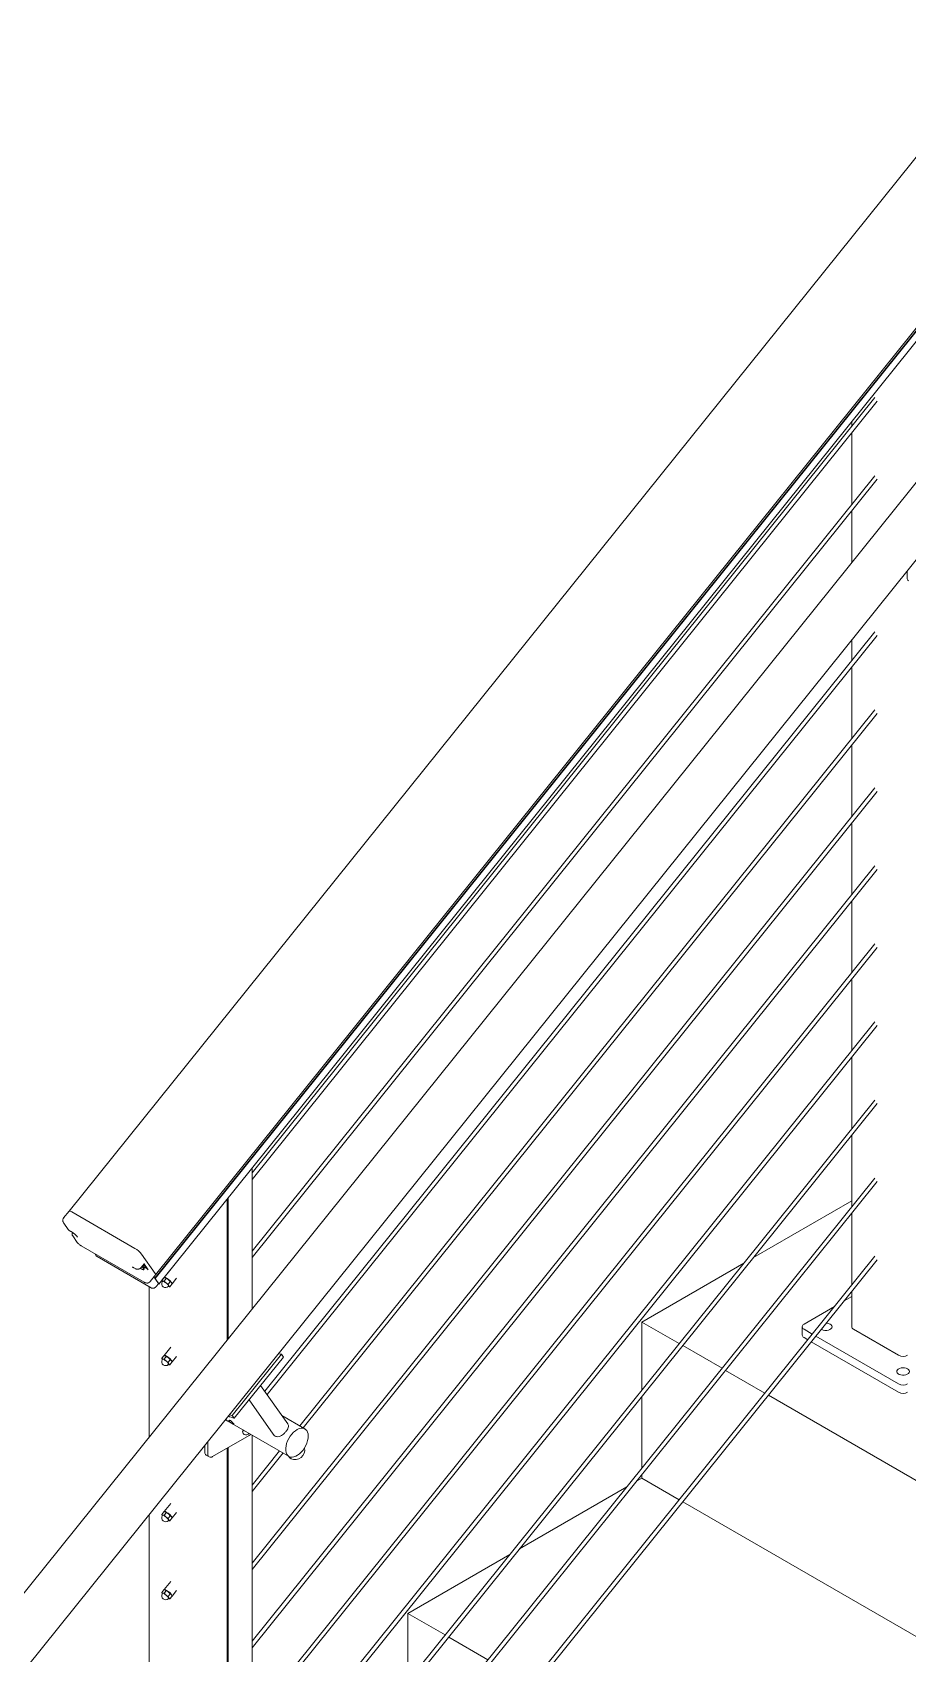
# Model space of a CAD drawing. Header units: inches. Extents: x 0.03 to 2.74, y 0.01 to 1.91.
# Drawn here: x 0.1619 to 0.2746, y 0.3641 to 0.5728 of the extents above; entities that cross this region are included whole.
import ezdxf

# ---------------------------------------------------------------- set-up
doc = ezdxf.new("R2010")
doc.units = ezdxf.units.IN
doc.header["$MEASUREMENT"] = 0

msp = doc.modelspace()

# ---------------------------------------------------------------- linework, layer by layer
at = {"color": 7, "linetype": 'Continuous', "lineweight": 15}
for p, q in [((0.3675282798055092, 0.6709984861717827), (0.1666186985616224, 0.4210688641144789)), ((0.3785636259328151, 0.6623621443081275), (0.1776540377750752, 0.4124325207544982)), ((0.3785926226327256, 0.6623208730026611), (0.1776830206472795, 0.412391251446295)), ((0.1777568329429984, 0.4128781000727161), (0.3786664211007383, 0.6628077176384486)), ((0.1781674328510307, 0.4116925530597294), (0.3790770348364768, 0.6616221736181127)), ((0.3871481839817254, 0.6535198611787643), (0.1507574483997288, 0.3594520308568223)), ((0.1556286727414014, 0.3555362183556952), (0.392019415237251, 0.6496040486769884)), ((0.2704031144144123, 0.5257890546317272), (0.19017526081413, 0.4259863641073257)), ((0.19017526081413, 0.4251550657735482), (0.270700271820744, 0.5253274156731067)), ((0.267411580057189, 0.522711418181899), (0.267411580057189, 0.5220676114957851)), ((0.267411580057189, 0.5212363157775913), (0.267411580057189, 0.5120215893242781)), ((0.2704031144144123, 0.5157430284682891), (0.19017526081413, 0.4159403401893489)), ((0.19017526081413, 0.4151090421050672), (0.270700271820744, 0.5152813935015997)), ((0.267411580057189, 0.5111902896141532), (0.267411580057189, 0.504568661781222)), ((0.2745651295325693, 0.5034920301582155), (0.2745651295325693, 0.502587829800746)), ((0.2704031144144123, 0.4956509821293097), (0.1918188219735804, 0.3978928654155943)), ((0.1921305261268391, 0.397449334487839), (0.270700271820744, 0.4951893451666547)), ((0.267411580057189, 0.4945930812274483), (0.267411580057189, 0.4919295429852986)), ((0.267411580057189, 0.4910982432751738), (0.267411580057189, 0.4818835188178261)), ((0.2704031144144123, 0.4856049579618372), (0.196312632902111, 0.3934371052360732)), ((0.196769085483917, 0.3931736187782963), (0.270700271820744, 0.4851433209991822)), ((0.267411580057189, 0.481052220105684), (0.267411580057189, 0.4718374946503536)), ((0.2704031144144123, 0.4755589337943646), (0.19017526081413, 0.3757562442679459)), ((0.19017526081413, 0.3749249484291254), (0.270700271820744, 0.4750972968317097)), ((0.267411580057189, 0.4710061961877073), (0.267411580057189, 0.4617914709818725)), ((0.2704031144144123, 0.4655129101258835), (0.19017526081413, 0.365710222096439)), ((0.19017526081413, 0.3648789222656873), (0.270700271820744, 0.4650512731944156)), ((0.267411580057189, 0.4609601722697304), (0.267411580057189, 0.4517454473133913)), ((0.2704031144144123, 0.4554668864574024), (0.19017526081413, 0.3556641959330009)), ((0.19017526081413, 0.3548329000941804), (0.270700271820744, 0.4550052494947474)), ((0.267411580057189, 0.4509141486012493), (0.267411580057189, 0.4416994241439017)), ((0.2704031144144123, 0.4454208632879126), (0.19017526081413, 0.3456181777534251)), ((0.1903752647566699, 0.3450356882023862), (0.270700271820744, 0.4449592263252577)), ((0.267411580057189, 0.4408681244337767), (0.267411580057189, 0.4316533999764292)), ((0.2704031144144123, 0.4353748391204401), (0.1992498865986291, 0.3468609006403937)), ((0.1995284595678222, 0.3463761421601713), (0.270700271820744, 0.4349132021577852)), ((0.267411580057189, 0.4308221002663043), (0.267411580057189, 0.421607373812991)), ((0.1901752677279831, 0.4084874147591721), (0.1901752677279831, 0.4266301731558147)), ((0.2704031144144123, 0.4253288169489332), (0.1956071433315645, 0.3322833324951366)), ((0.1956071433315645, 0.3314520286724537), (0.270700271820744, 0.4248671779903126)), ((0.1869771474400667, 0.4045089949003489), (0.1869771474400667, 0.4226517522990087)), ((0.1870931342397088, 0.4046532863414748), (0.1870931342397088, 0.4227960447381173)), ((0.2674115766002624, 0.4223945437001212), (0.2547709236627205, 0.4150972500865402)), ((0.1666186985616224, 0.4210688641144789), (0.1659155043903058, 0.4201941043655511)), ((0.1659201470426639, 0.4195311568097465), (0.1665026806496412, 0.4187023128644045)), ((0.1750876293312519, 0.4162801889629186), (0.1669679691357118, 0.420967569020114)), ((0.267411580057189, 0.4207760780947973), (0.267411580057189, 0.4115613516414841)), ((0.1666221485743204, 0.4185936517628767), (0.1668541394582375, 0.4184597262762755)), ((0.1670775537073813, 0.4178844015414325), (0.1676600873143587, 0.417055558095082)), ((0.1681646464860496, 0.416613359583715), (0.1762843066815897, 0.4119259795265197)), ((0.1699178786403334, 0.4156012672775745), (0.1701208140565886, 0.4153124906455916)), ((0.1776975189972348, 0.4130571612798893), (0.1759576063809524, 0.4155327759596836)), ((0.2704031144144123, 0.4152827907854951), (0.19017526081413, 0.3154801032550419)), ((0.1702312939722349, 0.4152120218302333), (0.1771910032051159, 0.4111942672104028)), ((0.1749737996537775, 0.4137723462190802), (0.1752057939946212, 0.4136384187368377)), ((0.1758504140024562, 0.4137852659712405), (0.1762624519919337, 0.4142761270623436)), ((0.1761505443656218, 0.4135154175105595), (0.1761755379445862, 0.4135100018093602)), ((0.1761896145495022, 0.41352752107449), (0.1761755379445862, 0.4135100018093602)), ((0.1762414131369438, 0.4135224281087225), (0.176291635365878, 0.4135849070991255)), ((0.1762986667544829, 0.4136196736201385), (0.1762432038248972, 0.4140382107682544)), ((0.1762506707862476, 0.4143120927480992), (0.1768017325339038, 0.4135280586884816)), ((0.1766276831959095, 0.4136775860030397), (0.1762630949802722, 0.4138880582998983)), ((0.1797010637461564, 0.4135882168792355), (0.1788522914839203, 0.4125323602054866)), ((0.19017526081413, 0.3146488074162215), (0.270700271820744, 0.4148211558188058)), ((0.2535240517388608, 0.4143774462463515), (0.2403929438899564, 0.4067970190391089)), ((0.1769353081758379, 0.4113418803349299), (0.1769353081758379, 0.3920170469932967)), ((0.1770536387716818, 0.4120033403237884), (0.1777568329429984, 0.4128781000727161)), ((0.1775348982584184, 0.4126020248410255), (0.1781325040651585, 0.4117517211048098)), ((0.1775348982584184, 0.4126020248410255), (0.1776540377750752, 0.4124325207544982)), ((0.1776830206472795, 0.412391251446295), (0.1781615145927752, 0.4117104677617363)), ((0.1778370889498085, 0.4113589299654279), (0.1781384499788264, 0.4117338223679325)), ((0.178554283673657, 0.4121718923262714), (0.1788129447459158, 0.4124936565679589)), ((0.178554283673657, 0.4121718923262714), (0.178622250306578, 0.4119766304512241)), ((0.1788749101543441, 0.4120728162353879), (0.1786831820939675, 0.4120832805263804)), ((0.1788129447459158, 0.4124936565679589), (0.1790046486078065, 0.4124831743473824)), ((0.1788749101543441, 0.4120728162353879), (0.1791335435711904, 0.4123945645119455)), ((0.1794013309295441, 0.4113594540111193), (0.17938988850266, 0.411363181142235)), ((0.1793942684286003, 0.4116613499961932), (0.179652929500859, 0.4119831142378808)), ((0.1795930313345083, 0.411348973754997), (0.1794622627169337, 0.4114661040862757)), ((0.1795930313345083, 0.411348973754997), (0.1798516924067671, 0.4116707380590583)), ((0.179652929500859, 0.4119831142378808), (0.1797837015753602, 0.4118659819733348)), ((0.1798751269118569, 0.4117101460088872), (0.1804498063817102, 0.4124250374797537)), ((0.2664269574953481, 0.4095051885169205), (0.2674115731433358, 0.4100735950316309)), ((0.267411580057189, 0.4107300519313592), (0.267411580057189, 0.4061945274983514)), ((0.2612720715885993, 0.4065293362257515), (0.2651800717437822, 0.4087853766941669)), ((0.245199758776129, 0.4040221038710516), (0.2403929438899564, 0.4067970190391089)), ((0.2403929438899564, 0.4067970190391089), (0.2403929438899564, 0.3980424664453571)), ((0.2610318393917844, 0.4061945255027102), (0.2610318393917844, 0.4051229514544144)), ((0.2623349762521896, 0.4052461089869775), (0.2612720715885993, 0.4058597107883866)), ((0.2734515705242258, 0.3988286357134905), (0.2627914115493629, 0.4049826144985572)), ((0.2734515705242258, 0.4025115836015622), (0.2676518122540039, 0.4058597127840278)), ((0.1797010637461564, 0.4035421934251648), (0.1788522914839203, 0.4024863364122577)), ((0.2507156791780205, 0.4008378308021978), (0.2456561940733021, 0.4037586093826315)), ((0.2617466108101206, 0.4045141910786038), (0.2612720715885993, 0.4047881367400907)), ((0.2734515705242258, 0.3977570616651946), (0.2622030495642204, 0.4042506945945424)), ((0.178554283673657, 0.4021258685954165), (0.1788129447459158, 0.4024476328994779)), ((0.178554283673657, 0.4021258685954165), (0.178622250306578, 0.4019306065956212)), ((0.1788749101543441, 0.4020267921302893), (0.1786831820939675, 0.4020372562965339)), ((0.1788129447459158, 0.4024476328994779), (0.1790046486078065, 0.4024371507724621)), ((0.1788749101543441, 0.4020267921302893), (0.1791335435711904, 0.4023485404692209)), ((0.1794013309295441, 0.4013134300931425), (0.17938988850266, 0.4013171578479974)), ((0.1793942684286003, 0.4016153258287207), (0.179652929500859, 0.4019370901327821)), ((0.1795930313345083, 0.401302949961768), (0.1794622627169337, 0.4014200807920381)), ((0.1795930313345083, 0.401302949961768), (0.1798516924067671, 0.4016247142658294)), ((0.179652929500859, 0.4019370901327821), (0.1797837015753602, 0.4018199583048537)), ((0.1798751269118569, 0.4016641219661625), (0.1804498063817102, 0.4023790139360203)), ((0.187637219909585, 0.3947799653021707), (0.1939658844851971, 0.4026527556461229)), ((0.1878896585140518, 0.3944207785842926), (0.194218323089664, 0.4022935689282449)), ((0.194218323089664, 0.4022935689282449), (0.1939658844851971, 0.4026527556461229)), ((0.1947812904923622, 0.3936777805403407), (0.1912879417631295, 0.398648203875039)), ((0.2562315961229855, 0.397653559728985), (0.2511721144751937, 0.4005743363137775)), ((0.1897902767318413, 0.3967851290018975), (0.1929018148373591, 0.3923579619926895)), ((0.2403929438899564, 0.3972111707271634), (0.2403929438899564, 0.3879964442738502)), ((0.2983905438768084, 0.3733157172362467), (0.2566880348770852, 0.3973900632449236)), ((0.1878896585140518, 0.3944207785842926), (0.187637219909585, 0.3947799653021707)), ((0.196991960452519, 0.3930449498841728), (0.1940204278723202, 0.3947603791287834)), ((0.1867342361251746, 0.3942312351725392), (0.1870539119510601, 0.3940466902464047)), ((0.1870539119510601, 0.3940466902464047), (0.1949415881765363, 0.389493231684528)), ((0.1840888714789244, 0.3909404233528551), (0.1840888714789244, 0.3900362249913511)), ((0.1844948598469376, 0.391445460702873), (0.1844948598469376, 0.3898018528952474)), ((0.185074821500561, 0.3894669213562231), (0.1898074369152409, 0.3921990020811446)), ((0.1869771474400667, 0.3430739992576845), (0.1869771474400667, 0.3905651163897647)), ((0.1870931342397088, 0.3431409570118821), (0.1870931342397088, 0.3906320741439623)), ((0.1901752677279831, 0.3449202348589223), (0.1901752677279831, 0.3922447886622073)), ((0.1842587586773512, 0.3896606860875397), (0.1846647470453644, 0.3894263139914361)), ((0.193712609304505, 0.3902027053269066), (0.19017526081413, 0.385802270431384)), ((0.19017526081413, 0.3849709706006323), (0.1941690618863109, 0.3899392188691297)), ((0.1948972634642982, 0.3895188400368502), (0.1949693058136229, 0.3894163144961024)), ((0.2403929438899564, 0.3867049667122328), (0.2397027062793533, 0.3863065010212123)), ((0.2403929438899564, 0.3871651485556565), (0.2403929438899564, 0.3867049667122328)), ((0.245199758776129, 0.3839300515441754), (0.2403929438899564, 0.3867049667122328)), ((0.2384558343554936, 0.3855866971810236), (0.224634488895986, 0.3776078042827606)), ((0.1769353081758379, 0.382041466439523), (0.1769353081758379, 0.3372769720381474)), ((0.178554283673657, 0.3820338212584543), (0.1788129447459158, 0.3823555845645328)), ((0.178554283673657, 0.3820338212584543), (0.178622250306578, 0.3818385582606761)), ((0.1788749101543441, 0.381934744793327), (0.1786831820939675, 0.3819452099575545)), ((0.1788129447459158, 0.3823555845645328), (0.1790046486078065, 0.3823451034354999)), ((0.1797010637461564, 0.3834501450902197), (0.1788522914839203, 0.3823942890752954)), ((0.1788749101543441, 0.381934744793327), (0.1791335435711904, 0.3822564941302414)), ((0.1798751269118569, 0.3815720756271831), (0.1804498063817102, 0.3822869665990581)), ((0.2983905438768084, 0.3532236649093706), (0.2456561940733021, 0.3836665570557553)), ((0.1794013309295441, 0.3812213817581975), (0.17938988850266, 0.3812251105110351)), ((0.1793942684286003, 0.3815232784917585), (0.179652929500859, 0.3818450437938026)), ((0.1795930313345083, 0.3812109026248058), (0.1794622627169337, 0.3813280334550758)), ((0.1795930313345083, 0.3812109026248058), (0.1798516924067671, 0.3815326659308844)), ((0.179652929500859, 0.3818450437938026), (0.1797837015753602, 0.3817279109678914)), ((0.2233876169721263, 0.376888000442572), (0.210234191205408, 0.3692946893756161)), ((0.178554283673657, 0.3719877970909817), (0.1788129447459158, 0.3723095623930259)), ((0.178554283673657, 0.3719877970909817), (0.178622250306578, 0.3717925360891692)), ((0.1788749101543441, 0.3718887206258545), (0.1786831820939675, 0.371899185790082)), ((0.1788129447459158, 0.3723095623930259), (0.1790046486078065, 0.3722990792680274)), ((0.1797010637461564, 0.3734041209227472), (0.1788522914839203, 0.3723482669037885)), ((0.1788749101543441, 0.3718887206258545), (0.1791335435711904, 0.3722104699627689)), ((0.1793942684286003, 0.371477254324286), (0.179652929500859, 0.3717990196263301)), ((0.1795930313345083, 0.3711648784573333), (0.1798516924067671, 0.3714866437593775)), ((0.179652929500859, 0.3717990196263301), (0.1797837015753602, 0.3716818868004189)), ((0.1798751269118569, 0.371526049463745), (0.1804498063817102, 0.3722409424315856)), ((0.1794013309295441, 0.3711753595866905), (0.17938988850266, 0.3711790863435626)), ((0.1795930313345083, 0.3711648784573333), (0.1794622627169337, 0.3712820092876033)), ((0.2150491748090208, 0.366515058507357), (0.210234191205408, 0.3692946893756161)), ((0.210234191205408, 0.3692946893756161), (0.210234191205408, 0.3605252628462599)), ((0.2205650952109124, 0.3633307854385031), (0.2155056101061941, 0.3662515640189369))]:
    msp.add_line(p, q, dxfattribs=at)
at = {"color": 7, "linetype": 'Continuous', "lineweight": 15, "flags": 128}
for points in [[(0.1668356932981609, 0.4184768264463947), (0.1668486083757557, 0.4184633784143278), (0.1668541394582375, 0.4184597262762755)], [(0.1701208140565886, 0.4153124906455916), (0.1701599741205594, 0.4152669697043367), (0.1702220847199028, 0.4152205798978577)], [(0.1749737996537775, 0.4137723462190802), (0.1749682685712958, 0.4137759983571325), (0.174955353493701, 0.4137894463891993)], [(0.1761747912484511, 0.4141716904315945), (0.1762392076178042, 0.4140977807209066), (0.1762852193101992, 0.4140235070555887), (0.1762854267257923, 0.4139804705211214), (0.1762518876243936, 0.4139726586199711)], [(0.1771817939527838, 0.4112028252780273), (0.1771884035963494, 0.4111959690150008), (0.1771910032051159, 0.4111942672104028)], [(0.1781615145927752, 0.4117104677617363), (0.1781681864610188, 0.4116972240728623), (0.1781650199162981, 0.4116910916523146), (0.1781525127560362, 0.4116930191446452), (0.1781324971513054, 0.4117026813219145), (0.178119754920038, 0.4117105807764522)], [(0.178622250306578, 0.4119766304512241), (0.1786033927722418, 0.4120097702587937), (0.1785920298546683, 0.4120379636391329), (0.1785883585986711, 0.412060732182062), (0.1785924654274138, 0.4120777006334926), (0.1786042742885123, 0.4120885771284085), (0.1786235570248143, 0.4120931608014574), (0.178650026711416, 0.4120913957959574), (0.1786831820939675, 0.4120832805263804)], [(0.1794622627169337, 0.4114661040862757), (0.1794811444497557, 0.4114329822394768), (0.1794925073673292, 0.4114047888591376), (0.179496150967914, 0.411382004288705), (0.1794920475960979, 0.4113650339040071), (0.1794802663904117, 0.4113541733118469), (0.1794609525417708, 0.4113495756693096), (0.1794345105105815, 0.4113513567023132), (0.1794013309295441, 0.4113594540111193)], [(0.2646359342200078, 0.4065293382213926), (0.2647709099171952, 0.4064265926332054), (0.2648528494472356, 0.4063066326438584), (0.2648756859040322, 0.4061783568175497), (0.2648377461351339, 0.4060512883541787), (0.2647418095094881, 0.4059348386977368), (0.2645950076665695, 0.4058376469790635), (0.264408223011161, 0.4057669214542434), (0.2641953178187324, 0.4057279106596842), (0.2639720764159161, 0.4057235082751539), (0.2637550574808917, 0.4057540375945302), (0.2635603633775343, 0.4058172435432351), (0.2634900909746037, 0.405851760153768)], [(0.178622250306578, 0.4019306065956212), (0.1786033927722418, 0.4019637467774344), (0.1785920298546683, 0.4019919395340344), (0.1785883585986711, 0.4020147087630765), (0.1785924654274138, 0.4020316771521332), (0.1786042742885123, 0.4020425532104317), (0.1786235570248143, 0.4020471372577241), (0.178650026711416, 0.4020453723145981), (0.1786831820939675, 0.4020372562965339)], [(0.1794622627169337, 0.4014200807920381), (0.1794811444497557, 0.4013869585709958), (0.1794925073673292, 0.401358764816413), (0.179496150967914, 0.4013359806202239), (0.1794920475960979, 0.401319010235526), (0.1794802663904117, 0.4013081491443744), (0.1794609525417708, 0.4013035521255763), (0.1794345105105815, 0.4013053330338321), (0.1794013309295441, 0.4013134300931425)], [(0.1939658844851971, 0.4026527556461229), (0.1937830752953224, 0.4026712871547427), (0.1935661254988291, 0.4027300437132789)], [(0.2746115214868849, 0.4007705542713875), (0.2747464937271457, 0.4006678106788414), (0.2748284367141127, 0.4005478486938532), (0.2748512731709092, 0.4004195728675445), (0.2748133299450845, 0.4002925063998148), (0.2747174002332917, 0.4001760527520906), (0.2745705983903731, 0.4000788610334171), (0.2743838137349646, 0.4000081355085971), (0.2741709085425361, 0.3999691247140378), (0.2739476671397197, 0.3999647223295075), (0.2737306412908422, 0.3999952556401663), (0.273535954101338, 0.4000584575975887), (0.2733780071272187, 0.4001496384449089), (0.2732685193494925, 0.4002620329583926), (0.2732156352871139, 0.4003873153228721), (0.2732232612670856, 0.4005161898415466), (0.2732908372673063, 0.4006390973929749), (0.273413350744277, 0.4007469258793483), (0.2735817099811682, 0.4008316727793768), (0.2737834285592774, 0.4008870558145011), (0.2740035379866384, 0.4009089599725266), (0.2742257423114894, 0.4008957767666304), (0.2744335450803285, 0.4008484720871628), (0.2746115214868849, 0.4007705542713875)], [(0.187637219909585, 0.3947799653021707), (0.1874544107197102, 0.3947984973097819), (0.1872374885786293, 0.3948572693344564)], [(0.1890227906405275, 0.3928557819750809), (0.189056253689542, 0.3928561620605328), (0.1891006406264581, 0.3928651597003959)], [(0.1898074369152409, 0.3921990020811446), (0.189920575207405, 0.3922771854131254), (0.18999859112581, 0.392346775416936)], [(0.1972224683149457, 0.3928311563478845), (0.1973269228076134, 0.3926343603067789), (0.1973922448917228, 0.3923982863367221), (0.1974165816546425, 0.3921297398562703), (0.1973991864002374, 0.3918364223687318), (0.1973405845813433, 0.3915267817491769), (0.1972424631781172, 0.3912097318216527), (0.1971076430426247, 0.3908943878963363), (0.1969400235880154, 0.3905898372386818), (0.1967443892006361, 0.3903048177371245), (0.1965263815846181, 0.3900475362728071), (0.1962922785185783, 0.3898253992849845), (0.1960488002677319, 0.3896447892410417), (0.1958029713068307, 0.389510910960119), (0.1955618714214515, 0.3894276219793907), (0.1953323868092839, 0.389397290863863), (0.1951211824247185, 0.3894208251524877), (0.1949342871476603, 0.3894975197037016), (0.1947770937835292, 0.3896251804452935), (0.1946541378199599, 0.389800140362889), (0.1945689314943287, 0.3900173513299371), (0.1945239361383397, 0.3902705717310722), (0.1945204515563762, 0.3905525181658778), (0.1945585883700878, 0.3908550880016465), (0.1946372403629782, 0.3911695699503442), (0.1947541121358175, 0.3914868985516287), (0.1949058850391166, 0.3917979705178264), (0.1950881895177149, 0.3920938343532583), (0.1952957433878423, 0.3923659558046897), (0.1955226283912435, 0.39260653918584), (0.1957622625397651, 0.3928086291742235), (0.1960078149465422, 0.3929664500863755), (0.1962521505151732, 0.393075420852784), (0.1964883000817313, 0.3931324393988717), (0.1967094327593514, 0.3931358457222283), (0.1969092154585921, 0.393085557584535), (0.1970818681982597, 0.392983002643545), (0.1972224683149457, 0.3928311563478845)], [(0.1949693058136229, 0.3894163144961024), (0.1950425511733874, 0.389328088455244), (0.1952055867433899, 0.3892018442770983)], [(0.178622250306578, 0.3818385582606761), (0.1786033927722418, 0.3818716984424894), (0.1785920298546683, 0.381899893195055), (0.1785883585986711, 0.3819226614261143), (0.1785924654274138, 0.381939629815171), (0.1786042742885123, 0.3819505048754867), (0.1786235570248143, 0.3819550889227791), (0.178650026711416, 0.3819533239796531), (0.1786831820939675, 0.3819452099575545)], [(0.1794622627169337, 0.3813280334550758), (0.1794811444497557, 0.3812949112340335), (0.1794925073673292, 0.3812667184774335), (0.179496150967914, 0.3812439322852789), (0.1794920475960979, 0.381226961900581), (0.1794802663904117, 0.381216102805395), (0.1794609525417708, 0.3812115047886141), (0.1794345105105815, 0.3812132856968698), (0.1794013309295441, 0.3812213817581975)], [(0.178622250306578, 0.3717925360891692), (0.1786033927722418, 0.3718256742750168), (0.1785920298546683, 0.3718538670316168), (0.1785883585986711, 0.3718766372586418), (0.1785924654274138, 0.3718936036517329), (0.1786042742885123, 0.3719044827039797), (0.1786235570248143, 0.3719090667512721), (0.178650026711416, 0.3719073018081462), (0.1786831820939675, 0.371899185790082)], [(0.1794622627169337, 0.3712820092876033), (0.1794811444497557, 0.3712488890625266), (0.1794925073673292, 0.3712206923139955), (0.179496150967914, 0.371197910113772), (0.1794920475960979, 0.3711809377331085), (0.1794802663904117, 0.3711700786379225), (0.1794609525417708, 0.3711654806211416), (0.1794345105105815, 0.3711672615293973), (0.1794013309295441, 0.3711753595866905)]]:
    msp.add_lwpolyline(points, dxfattribs=at)
at = {"color": 7, "linetype": 'Continuous', "lineweight": 15}
for centre, radius, start, end in [((0.2749432457682569, 0.502532702676396), 0.0003821137102090079, 171.7050549377081, 236.9819106608534), ((0.1666891784301581, 0.4206590834518656), 0.0004157975508834133, 47.89462153838222, 99.7590546022069), ((0.1735180841582531, 0.4135732365785938), 0.003129067474677671, 38.77307414167561, 59.89398397490781), ((0.1765402031317468, 0.4149937959227289), 0.001528871391076143, 238.8564209312004, 255.2340129724301), ((0.1765334188293473, 0.4149003151815477), 0.001435635747869455, 237.2868870384679, 255.5648585960367), ((0.1765930118519795, 0.4149095750179315), 0.001439688936177995, 235.7703173968896, 255.5434846542782), ((0.1755889240645022, 0.4133807347338904), 0.0006586056352310384, 11.80474666149742, 55.19952688061235), ((0.1755871959138432, 0.4133917288677371), 0.0007304469663606308, 15.33521216383587, 54.02564368495672), ((0.1775965447590031, 0.4129243591453367), 0.0001668298646172371, 343.9018921767644, 52.75296655454828), ((0.1781224359199751, 0.4117384395163233), 1.666637753556208e-05, 343.9167532998982, 52.83595184393621), ((0.1790422588645735, 0.4117213697277023), 0.0004921259842519884, 149.6098794303597, 312.8009773731142), ((0.1780991001876795, 0.4106490735365034), 0.001548580434806372, 49.57947902253527, 67.841351509601), ((0.1789253072740154, 0.4122348365954694), 0.0003063520917521212, 41.48329988414749, 103.7885542623315), ((0.1784195406229565, 0.4110472789192181), 0.001550531210443228, 49.59106843523172, 67.82976831056466), ((0.1780634872815485, 0.4104373860473033), 0.001736327596493239, 36.33232080638358, 53.21649000732014), ((0.178662260241711, 0.4112298046891992), 0.001304520349764764, 21.60544900202027, 67.81663314071503), ((0.1783837082254158, 0.4108361965078897), 0.001737941162620455, 36.33688146481064, 53.20498911503899), ((0.261442335468664, 0.4051638940208226), 0.0004125328143042068, 185.6958001890659, 245.6236753181533), ((0.2613991470632531, 0.406194523507069), 0.0003581169262267102, 110.7838550713788, 249.2161449286251), ((0.2640877307703472, 0.405503652215554), 0.001162995616841727, 61.87661378214229, 87.22422998021293), ((0.2678220761340683, 0.4062354700647595), 0.0004125328143038394, 185.695800189046, 245.6236753181725), ((0.1790422588645735, 0.4016753459594229), 0.0004921259842519884, 149.6098794303597, 312.8009773731142), ((0.178099099310988, 0.400603044119149), 0.001548585569845053, 49.57959822770798, 67.84139386001323), ((0.1789253084591478, 0.4021888167930341), 0.0003063484984364967, 41.48287444090355, 103.7889474221135), ((0.1784195437011415, 0.4010012614188039), 0.001550524423462115, 49.59100430780615, 67.82978894230284), ((0.1780634672418036, 0.4003913423911669), 0.00173635580416902, 36.33247030339562, 53.21636025897767), ((0.1786622608762841, 0.4011837815335549), 0.001304519433141492, 21.60542304044201, 67.81664682395056), ((0.178383713502309, 0.4007901775945887), 0.001737934094239317, 36.33685826230064, 53.20503206533574), ((0.2740315460055553, 0.4036309276198875), 0.00126067545002831, 242.6095769488996, 297.3904230511021), ((0.2740315460055553, 0.3999480147621758), 0.001260706553318093, 242.6103093678316, 297.3896906321701), ((0.2740315460055553, 0.3988764407138799), 0.001260706553317995, 242.6103093678292, 297.3896906321724), ((0.1885428707711048, 0.3975410488927165), 0.003187910452066676, 242.9505983399117, 258.1761820855059), ((0.1874295519952118, 0.3946841593655498), 0.0007399137251288642, 210.7848715446588, 239.4905232027971), ((0.1874234263989519, 0.3946780042553486), 0.0007315041388055866, 210.6162631630275, 239.6591315844354), ((0.1893977464983093, 0.3926948979574258), 0.0004369975946402479, 150.148035016617, 329.8595697395165), ((0.1891529517077466, 0.3929520429943629), 0.0001612497120545563, 207.6081294449187, 291.0388625627115), ((0.1957262240908849, 0.3903200736951138), 0.001233491093977623, 245.0337455605022, 12.05621833219974), ((0.1845252834815329, 0.3900074536666229), 0.000437359377568743, 176.2281207111951, 232.4541988487611), ((0.1848484220870749, 0.3897444836001355), 0.0003581863951527491, 170.7834663194514, 309.2031202369388), ((0.1780990588665032, 0.3805109358427221), 0.001548658187380825, 49.57992091274638, 67.84087233736906), ((0.1789253057316683, 0.382096762874432), 0.0003063542403402445, 41.48331887600881, 103.7881586304056), ((0.1784195235398863, 0.3809091809088433), 0.001550562751928623, 49.59123165365748, 67.82956159646463), ((0.1786622593172466, 0.3810917303375643), 0.001304522671061981, 21.60559616372709, 67.81663086363079), ((0.1783836564593829, 0.3806980736689749), 0.00173801357561205, 36.33724677288033, 53.20464355474798), ((0.1790422588645735, 0.3815832984228641), 0.0004921259842519884, 149.6098794303653, 312.8009773731142), ((0.1780634356127322, 0.3802992636732174), 0.001736399876616489, 36.33268613673757, 53.21614442563657), ((0.1790422588645735, 0.3715372746545847), 0.0004921259842519884, 149.6098794303653, 312.8009773731142), ((0.1780991206039587, 0.3704650224751372), 0.001548532285115313, 49.57895395613915, 67.8414416200087), ((0.1789253029754233, 0.3720507318884727), 0.0003063621439252507, 41.48421238030063, 103.787265126124), ((0.1784194943647723, 0.3708630995048063), 0.00155062676635002, 49.59182956544994, 67.82936136029522), ((0.1780635839558433, 0.370253379016421), 0.001736197716712544, 36.33187764548652, 53.2172688965458), ((0.1786622565543523, 0.3710457080661969), 0.001304523806724889, 21.60539254865522, 67.81652015320805), ((0.1783836735339188, 0.3706520741152412), 0.001737985236811575, 36.33692666089835, 53.20464770306832)]:
    msp.add_arc(centre, radius, start, end, dxfattribs=at)
for centre, major_axis, ratio, start_param, end_param in [((0.1669091253187174, 0.4189798887018557), (0.0004123283701168712, 0.0002688617509551406), 0.7833488870882472, 3.168859110669463, 3.519810176875025), ((0.176134681509463, 0.4143790630950897), (0.0001278678774307429, -0.0001028155324745983), 0.2114221041878837, 6.278722966060554, 6.91546638289038), ((0.1766857294463959, 0.4135950207216454), (0.0001278678774307984, -0.0001028155324745983), 0.211422104187722, 0.6322810757108168, 2.203077402503571)]:
    msp.add_ellipse(centre, major_axis=major_axis, ratio=ratio, start_param=start_param, end_param=end_param, dxfattribs=at)
for points, knots in [([(0.1659201021026186, 0.4201904419665549), (0.1659022815517069, 0.420169915895059), (0.1658517948350678, 0.4201117642722244), (0.1658122765032116, 0.4199950923049438), (0.1657982610895597, 0.4198636536269102), (0.1658153225535498, 0.4197451281120621), (0.1658555155679591, 0.4196315949101486), (0.1658970582388455, 0.4195670370926377), (0.1659201470426639, 0.4195311568097465)], [0, 0, 0, 0, 0.1102686288650932, 0.3123978067376695, 0.4886724112312225, 0.6501782160452074, 0.8055742115559824, 1, 1, 1, 1]), ([(0.1665091831284838, 0.4187010406676174), (0.166531017617988, 0.4186721083929051), (0.1665628492741688, 0.4186299291507026), (0.1666079759309868, 0.4186023221262269), (0.1666221485743204, 0.4185936517628767)], [0, 0, 0, 0, 0.6859363326930783, 1, 1, 1, 1]), ([(0.1668541394582375, 0.4184597262762755), (0.1668780348706518, 0.4184455360588358), (0.166947014086162, 0.4184045729630774), (0.1670743955150914, 0.4183182234511413), (0.1672293621947048, 0.4182005452018684), (0.1673791832657541, 0.4180733394095994), (0.1675115327648002, 0.417947411163562), (0.1676126293152627, 0.4178363576667068), (0.1676752982918437, 0.4177548251296386), (0.1677026613015521, 0.4177037183292652), (0.1677030502261352, 0.4177019835244773), (0.1677031951884508, 0.4177013369175774)], [0, 0, 0, 0, 0.06907243619868673, 0.1993923511235902, 0.331769305707086, 0.465129014267027, 0.5981135950361054, 0.7292536576997265, 0.8429589547134718, 0.941466714769525, 1, 1, 1, 1]), ([(0.167062609413901, 0.4183241352910704), (0.1670424245389067, 0.4182757695234643), (0.1670036746305994, 0.4181829193541928), (0.1670087135468878, 0.4180405654201768), (0.1670354430152627, 0.4179378862195443), (0.1670733096208225, 0.4178965535125626), (0.1670812422480114, 0.4178878947761816)], [0, 0, 0, 0, 0.3271254964654556, 0.627999083304502, 0.9220699996106333, 0.9999999999999999, 0.9999999999999999, 0.9999999999999999, 0.9999999999999999]), ([(0.1676600873143587, 0.417055558095082), (0.1676782973118779, 0.4170313075478089), (0.1677274688801917, 0.4169658249775547), (0.1678276803710027, 0.416863662536572), (0.16796306936087, 0.4167478631332256), (0.1680788148018872, 0.4166647347959286), (0.1681445224250356, 0.4166254049946292), (0.1681646464860496, 0.416613359583715)], [0, 0, 0, 0, 0.1463820663572552, 0.3952683556479951, 0.6486354661291045, 0.8923887217496177, 1, 1, 1, 1]), ([(0.1747573269131483, 0.4138680826100765), (0.1747599515229739, 0.4138678686124959), (0.1747662406495283, 0.4138673558285175), (0.174819596575231, 0.4138511715238831), (0.1748923612226414, 0.4138179168967072), (0.1749509933355619, 0.4137851079994923), (0.1749737996537775, 0.4137723462190802)], [0, 0, 0, 0, 0.1957682592346271, 0.4691026245525789, 0.7934951704582331, 0.9999999999999999, 0.9999999999999999, 0.9999999999999999, 0.9999999999999999]), ([(0.1752057939946212, 0.4136384187368377), (0.1752338102871868, 0.4136247766024378), (0.1753037080538772, 0.4135907408810728), (0.1754339327301621, 0.4135752041687136), (0.1755841969048571, 0.4136001857856592), (0.175733546727008, 0.4136683624349669), (0.1758107268096647, 0.4137455664645625), (0.1758504140024562, 0.4137852659712405)], [0, 0, 0, 0, 0.1372204595976921, 0.3423509248284665, 0.552919101141484, 0.7701040836494176, 1, 1, 1, 1]), ([(0.1762437500192923, 0.4140405414889579), (0.1762427739334274, 0.4140450344060146), (0.1762406042753263, 0.4140550213285172), (0.176245831597617, 0.4140730508393777), (0.1762487072519666, 0.4140829692332402)], [0, 0, 0, 0, 0.4498800361666155, 1, 1, 1, 1]), ([(0.1762843066815897, 0.4119259795265197), (0.1763102257834671, 0.4119117212723498), (0.1763737803079721, 0.4118767595453456), (0.1764796999031562, 0.411834260808068), (0.176610682692947, 0.4118084231443513), (0.1767502158522678, 0.4118156749270265), (0.176883926273112, 0.4118604453558415), (0.1769907286884357, 0.4119264207085436), (0.1770347008429481, 0.4119871859411079), (0.1770490410593688, 0.4120070027227846)], [0, 0, 0, 0, 0.1102508794663867, 0.270338928173937, 0.4397856251101052, 0.5872179293329122, 0.7472358285194298, 0.9175684484279816, 1, 1, 1, 1]), ([(0.1771910032051159, 0.4111942672104028), (0.1772147994779517, 0.4111825103335796), (0.1772793484027139, 0.4111506190469598), (0.1774037326474167, 0.411134132626889), (0.1775545535998437, 0.4111581215366856), (0.1776973394526049, 0.4112252822539254), (0.1777886863443809, 0.4113012298483832), (0.1778290046574301, 0.4113492927855212), (0.1778370889498085, 0.4113589299654279)], [0, 0, 0, 0, 0.119860440781582, 0.3251291757888358, 0.5337505617869911, 0.7458163698003607, 0.949033215208234, 1, 1, 1, 1]), ([(0.1786831820939675, 0.4120832805263804), (0.1786794155349289, 0.4120844944512277), (0.1786257463585522, 0.412101791497703), (0.1785887155869258, 0.4121381165780908), (0.178554283673657, 0.4121718923262714)], [0, 0, 0, 0, 0.07018104790961831, 1, 1, 1, 1]), ([(0.1786251748664401, 0.4119929843071582), (0.178625560913047, 0.4119937206195662), (0.1786264498278082, 0.4119954160598495), (0.1786188705297619, 0.4119798993889949), (0.1786145828434877, 0.4119711214498982)], [0, 0, 0, 0, 0.4342897919866479, 1, 1, 1, 1]), ([(0.1788749101543441, 0.4120728162353879), (0.1789262223599908, 0.4120066240339177), (0.1789950137779046, 0.4119178838338706), (0.1790812711598515, 0.4118462250851165), (0.1791031882991453, 0.4118280173127192)], [0, 0, 0, 0, 0.7459099870729409, 1, 1, 1, 1]), ([(0.1790046486078065, 0.4124831743473824), (0.1790084139888748, 0.4124819610699759), (0.1790620757692684, 0.412464670223561), (0.1790991089568192, 0.4124283428440024), (0.1791335435711904, 0.4123945645119455)], [0, 0, 0, 0, 0.0701687689202637, 1, 1, 1, 1]), ([(0.1791031882991453, 0.4118280173127192), (0.1791737813146862, 0.4117796108414176), (0.1792665657713351, 0.4117159874347164), (0.1793696206019399, 0.4116718955411547), (0.1793942684286003, 0.4116613499961932)], [0, 0, 0, 0, 0.7608280318762403, 1, 1, 1, 1]), ([(0.1794246548129843, 0.4122279111649081), (0.179401906851805, 0.4122450839609877), (0.1793123743278295, 0.4123126734809714), (0.1792099468239845, 0.412359577570892), (0.1791335435711904, 0.4123945645119455)], [0, 0, 0, 0, 0.254074834142058, 1, 1, 1, 1]), ([(0.1793751170555072, 0.4113585171655662), (0.179387110163388, 0.4113648529619283), (0.1794028333656912, 0.411373159316623), (0.1793988724408751, 0.4113729061289365), (0.1793979327707444, 0.4113728460639473)], [0, 0, 0, 0, 0.7627649666773824, 1, 1, 1, 1]), ([(0.1794622627169337, 0.4114661040862757), (0.179459939518004, 0.4114698452914637), (0.179426829391311, 0.4115231647795987), (0.1794099569766157, 0.4115947694891972), (0.1793942684286003, 0.4116613499961932)], [0, 0, 0, 0, 0.07016581214525223, 1, 1, 1, 1]), ([(0.1794013309295441, 0.4113594540111193), (0.1794051556553168, 0.4113583168003493), (0.1794596567854849, 0.4113421119072713), (0.1795287691076895, 0.4113456675948775), (0.1795930313345083, 0.411348973754997)], [0, 0, 0, 0, 0.07017699928211979, 1, 1, 1, 1]), ([(0.179652929500859, 0.4119831142378808), (0.1796371063188985, 0.4120046393030399), (0.1795709543914236, 0.412094629075821), (0.1794878676539061, 0.4121703228957889), (0.1794246548129843, 0.4122279111649081)], [0, 0, 0, 0, 0.2391945717153872, 1, 1, 1, 1]), ([(0.1797837015753602, 0.4118659819733348), (0.1797860331226843, 0.411862247145198), (0.179819235339255, 0.4118090616184151), (0.1798360544128934, 0.4117373831117268), (0.179851692406767, 0.4116707380590583)], [0, 0, 0, 0, 0.07022264068180996, 1, 1, 1, 1]), ([(0.1786831820939675, 0.4020372562965339), (0.1786794155346743, 0.4020384702860059), (0.1786257461927904, 0.402055768305483), (0.1785887155111209, 0.4020920931027746), (0.178554283673657, 0.4021258685954165)], [0, 0, 0, 0, 0.07018083622782821, 1, 1, 1, 1]), ([(0.1786251748664401, 0.401946960763425), (0.1786255609036152, 0.4019476967643185), (0.1786264498021398, 0.4019493914977552), (0.1786188705334503, 0.4019338752249903), (0.1786145828434877, 0.4019250974695474)], [0, 0, 0, 0, 0.4342871141824358, 1, 1, 1, 1]), ([(0.1788749101543441, 0.4020267921302893), (0.1789262223915641, 0.4019606001662442), (0.1789950138744173, 0.4018718602553319), (0.1790812711625427, 0.4018002016478132), (0.1791031882991453, 0.4017819938937338)], [0, 0, 0, 0, 0.7459097419012937, 1, 1, 1, 1]), ([(0.1790046486078065, 0.4024371507724621), (0.1790084139890326, 0.4024359374521079), (0.1790620758719759, 0.4024186459613093), (0.1790991090037889, 0.4023823186979741), (0.1791335435711904, 0.4023485404692209)], [0, 0, 0, 0, 0.07016863776500244, 1, 1, 1, 1]), ([(0.1791031882991453, 0.4017819938937338), (0.1791737813237081, 0.4017335872897738), (0.1792665657988745, 0.4016699637041458), (0.1793696206027139, 0.4016258714599514), (0.1793942684286003, 0.4016153258287207)], [0, 0, 0, 0, 0.7608279772696019, 1, 1, 1, 1]), ([(0.1794246548129843, 0.4021818873716791), (0.1794019068424809, 0.4021990600290501), (0.1793123740991707, 0.4022666491409719), (0.1792099467566987, 0.4023135533872367), (0.1791335435711904, 0.4023485404692209)], [0, 0, 0, 0, 0.2540743158582975, 1, 1, 1, 1]), ([(0.1793751170555072, 0.4013124936218329), (0.1793871101511559, 0.4013188294542184), (0.1794028333658493, 0.4013271358711584), (0.1793988724453204, 0.4013268821001891), (0.1793979327707444, 0.4013268218964748)], [0, 0, 0, 0, 0.7627635876368756, 1, 1, 1, 1]), ([(0.1794622627169337, 0.4014200807920381), (0.1794599395172088, 0.4014238217874295), (0.179426828539085, 0.401477139638341), (0.1794099565815598, 0.4015487447864795), (0.1793942684286002, 0.4016153258287207)], [0, 0, 0, 0, 0.07016403188610845, 1, 1, 1, 1]), ([(0.1794013309295441, 0.4013134300931425), (0.179405155656335, 0.4013122927960927), (0.1794596570855842, 0.4012960865889356), (0.1795287692391602, 0.4012996430661497), (0.1795930313345083, 0.401302949961768)], [0, 0, 0, 0, 0.07017663286336039, 0.9999999999999999, 0.9999999999999999, 0.9999999999999999, 0.9999999999999999]), ([(0.179652929500859, 0.4019370901327821), (0.1796371063132061, 0.4019586151506079), (0.179570954247322, 0.4020486048814131), (0.1794878676111977, 0.4021242989114044), (0.1794246548129843, 0.4021818873716791)], [0, 0, 0, 0, 0.2391941573027194, 1, 1, 1, 1]), ([(0.1797837015753602, 0.4018199583048537), (0.1797860331221688, 0.401816223350767), (0.1798192347817046, 0.4017630369109711), (0.1798360541543955, 0.4016913588348405), (0.1798516924067671, 0.4016247142658294)], [0, 0, 0, 0, 0.0702238033027768, 1, 1, 1, 1]), ([(0.1876897651931616, 0.3936839784791445), (0.1877198673779177, 0.3936668880019636), (0.1877800587660053, 0.393632714417789), (0.1878337152820027, 0.3936079457446678), (0.1878549729842228, 0.3936102549122432), (0.1878413555555351, 0.3936449822697066), (0.1877970185849366, 0.3937102916956854), (0.187728075135072, 0.3937983248810287), (0.187640528083123, 0.393898062891017), (0.1875403479683136, 0.3939963412337009), (0.1874360505634336, 0.3940779971165342), (0.1873389006276149, 0.3941308972078717), (0.1872597091816855, 0.3941503013471505), (0.1872080913792006, 0.3941370796650145), (0.1871930518459405, 0.3940953597402806), (0.1872196895811735, 0.3940327634634865), (0.1872851357906244, 0.3939585474679378), (0.1873807777123957, 0.3938797409349741), (0.1874946218120288, 0.3938017551159724), (0.1876037697363875, 0.3937341840191264), (0.1876640289352708, 0.3936990037231863), (0.1876897651931616, 0.3936839784791445)], [0, 0, 0, 0, 0.05295323776869842, 0.1058836397043771, 0.1594759482444469, 0.2135353866552621, 0.26687613195569, 0.3194606451824471, 0.372384496230262, 0.4262281964768762, 0.4801758751230483, 0.5331995266648801, 0.5857242925664641, 0.638941949775558, 0.6929688736730909, 0.7466751497887222, 0.7994494780167279, 0.8521097361198314, 0.9056282837722237, 0.9596945384035542, 1, 1, 1, 1]), ([(0.1931550208795203, 0.3921194447880419), (0.1930706707131276, 0.3921736717207315), (0.1929732764346584, 0.3922362844363758), (0.1929152733490989, 0.3923465447913479), (0.1929075049384622, 0.3923613120697801)], [0, 0, 0, 0, 0.8660690106072106, 0.9999999999999999, 0.9999999999999999, 0.9999999999999999, 0.9999999999999999]), ([(0.1947798662386231, 0.3936765421228372), (0.1947822339807805, 0.3936742643308555), (0.1948420541493502, 0.3936167167216724), (0.1948716505615238, 0.3934668554718879), (0.1948557571038189, 0.3932179743109056), (0.1947128022187587, 0.3929191570908784), (0.194490674457269, 0.3926226809025418), (0.1942334980270611, 0.3923694912843824), (0.1939519149652906, 0.3921659243280797), (0.1936443193166786, 0.3920342422087701), (0.1933666213332026, 0.3920200196675072), (0.1932097063910248, 0.392093749599406), (0.1931550208795203, 0.3921194447880419)], [0, 0, 0, 0, 0.004286739914043464, 0.1083029684972449, 0.2295148871752468, 0.3573798532762284, 0.4719459124251574, 0.5757722132635519, 0.6829741273202036, 0.8028397228788818, 0.931288821491027, 1, 1, 1, 1]), ([(0.1786831820939675, 0.3819452099575545), (0.1786794155361805, 0.3819464236006969), (0.1786257471732905, 0.381963716376826), (0.1785887159595149, 0.3820000435770274), (0.178554283673657, 0.3820338212584543)], [0, 0, 0, 0, 0.07018208836928458, 1, 1, 1, 1]), ([(0.1788749101543441, 0.381934744793327), (0.1789262223915641, 0.381868552829282), (0.1789950138744173, 0.3817798129183697), (0.1790812711625427, 0.381708154310851), (0.1791031882991453, 0.3816899465567715)], [0, 0, 0, 0, 0.7459097419012937, 1, 1, 1, 1]), ([(0.1790046486078065, 0.3823451034354999), (0.1790084139907165, 0.3823438897668218), (0.1790620769683142, 0.3823265929668299), (0.1790991095051618, 0.3822902691785921), (0.1791335435711904, 0.3822564941302414)], [0, 0, 0, 0, 0.07016723779615969, 1, 1, 1, 1]), ([(0.1794246548129843, 0.382089840034717), (0.1794019068652188, 0.3821070130580202), (0.1793123746567792, 0.3821746032739713), (0.1792099469207818, 0.3822215072838587), (0.1791335435711904, 0.3822564941302414)], [0, 0, 0, 0, 0.2540755797500729, 1, 1, 1, 1]), ([(0.179652929500859, 0.3818450437938026), (0.1796371063197164, 0.3818665688187674), (0.1795709544121269, 0.3819565584011081), (0.1794878676600421, 0.3820322519649594), (0.1794246548129843, 0.382089840034717)], [0, 0, 0, 0, 0.2391946312551681, 1, 1, 1, 1]), ([(0.1786251748664402, 0.3818549124284799), (0.1786255609322806, 0.3818556493532349), (0.1786264498801521, 0.3818573461821794), (0.1786188705222407, 0.381841828537723), (0.1786145828434877, 0.3818330501325852)], [0, 0, 0, 0, 0.4342952525639786, 1, 1, 1, 1]), ([(0.1791031882991453, 0.3816899465567715), (0.1791737813237081, 0.3816415399528116), (0.1792665657988745, 0.3815779163671836), (0.1793696206027139, 0.3815338241229892), (0.1793942684286003, 0.3815232784917585)], [0, 0, 0, 0, 0.7608279772696019, 1, 1, 1, 1]), ([(0.1793751170555072, 0.3812204462848707), (0.1793871102374431, 0.3812267808563917), (0.1794028333647388, 0.3812350855143983), (0.1793988724139644, 0.3812348349888424), (0.1793979327707444, 0.3812347755574954)], [0, 0, 0, 0, 0.7627733153957211, 0.9999999999999999, 0.9999999999999999, 0.9999999999999999, 0.9999999999999999]), ([(0.1794622627169337, 0.3813280334550758), (0.1794599395157875, 0.3813317741145334), (0.1794268270155782, 0.3813850895957513), (0.1794099558753224, 0.381456696027809), (0.1793942684286003, 0.3815232784917585)], [0, 0, 0, 0, 0.07016084957246597, 1, 1, 1, 1]), ([(0.1794013309295441, 0.3812213817581975), (0.1794051556527437, 0.3812202448050092), (0.1794596560271909, 0.3812040437961376), (0.1795287687754888, 0.381207597921027), (0.1795930313345083, 0.3812109026248058)], [0, 0, 0, 0, 0.07017792516923654, 1, 1, 1, 1]), ([(0.1797837015753602, 0.3817279109678914), (0.1797860331222746, 0.3817241760139891), (0.1798192348961875, 0.3816709893960089), (0.1798360542074733, 0.3815993109038346), (0.1798516924067671, 0.3815326659308844)], [0, 0, 0, 0, 0.07022356457583062, 1, 1, 1, 1]), ([(0.1786831820939675, 0.371899185790082), (0.1786794155329907, 0.3719004001278803), (0.1786257450966837, 0.3719177034557325), (0.1785887150098568, 0.3719540247783337), (0.178554283673657, 0.3719877970909817)], [0, 0, 0, 0, 0.0701794365021863, 1, 1, 1, 1]), ([(0.1786251748664402, 0.3718088882610074), (0.1786255609322806, 0.3718096251857624), (0.1786264498801521, 0.3718113220147068), (0.1786188705222407, 0.3717958043702506), (0.1786145828434877, 0.3717870259651126)], [0, 0, 0, 0, 0.4342952525639786, 1, 1, 1, 1]), ([(0.1788749101543441, 0.3718887206258545), (0.1789262227468659, 0.371822529105891), (0.1789950149605057, 0.3717337894620985), (0.1790812711928292, 0.3716621288535643), (0.1791031882991453, 0.3716439203933334)], [0, 0, 0, 0, 0.7459069828833196, 1, 1, 1, 1]), ([(0.1790046486078065, 0.3722990792680274), (0.1790084139907165, 0.3722978655993492), (0.1790620769683142, 0.3722805687993573), (0.1790991095051618, 0.3722442450111196), (0.1791335435711904, 0.3722104699627689)], [0, 0, 0, 0, 0.07016723779615969, 1, 1, 1, 1]), ([(0.1791031882991453, 0.3716439203933334), (0.1791737818831222, 0.3715955162022451), (0.1792665675064962, 0.3715318955048527), (0.1793696206507095, 0.3714878007139291), (0.1793942684286003, 0.371477254324286)], [0, 0, 0, 0, 0.7608245912451624, 1, 1, 1, 1]), ([(0.1794246548129843, 0.37204381786321), (0.179401906761513, 0.3720609893990412), (0.1793123721134791, 0.3721285752939821), (0.1792099461723758, 0.3721754813326629), (0.1791335435711904, 0.3722104699627689)], [0, 0, 0, 0, 0.2540698151029259, 1, 1, 1, 1]), ([(0.1794622627169337, 0.3712820092876033), (0.1794599395157875, 0.3712857499470609), (0.1794268270155782, 0.3713390654282788), (0.1794099558753224, 0.3714106718603365), (0.1793942684286003, 0.371477254324286)], [0, 0, 0, 0, 0.07016084957246597, 1, 1, 1, 1]), ([(0.179652929500859, 0.3717990196263301), (0.1796371062481704, 0.3718205439153803), (0.1795709526009106, 0.3719105323806712), (0.1794878671232329, 0.371986227906497), (0.1794246548129843, 0.37204381786321)], [0, 0, 0, 0, 0.2391894225631543, 1, 1, 1, 1]), ([(0.1797837015753602, 0.3716818868004189), (0.1797860331248825, 0.371678152518003), (0.1798192377173205, 0.3716249710073876), (0.1798360555154466, 0.3715532907734355), (0.1798516924067671, 0.3714866437593775)], [0, 0, 0, 0, 0.0702176822875595, 1, 1, 1, 1]), ([(0.1793751170555072, 0.3711744241133637), (0.1793871100829092, 0.3711807602904948), (0.179402833366736, 0.3711890672431991), (0.1793988724701228, 0.3711888103422851), (0.1793979327707444, 0.3711887493940573)], [0, 0, 0, 0, 0.7627558933665737, 1, 1, 1, 1]), ([(0.1794013309295441, 0.3711753595866905), (0.1794051556599258, 0.3711742219457796), (0.1794596581438948, 0.3711580105401848), (0.1795287697027977, 0.3711615693697993), (0.1795930313345083, 0.3711648784573333)], [0, 0, 0, 0, 0.07017534070394804, 1, 1, 1, 1])]:
    msp.add_open_spline(points, degree=3, knots=knots, dxfattribs=at)

doc.saveas('drawing.dxf')
